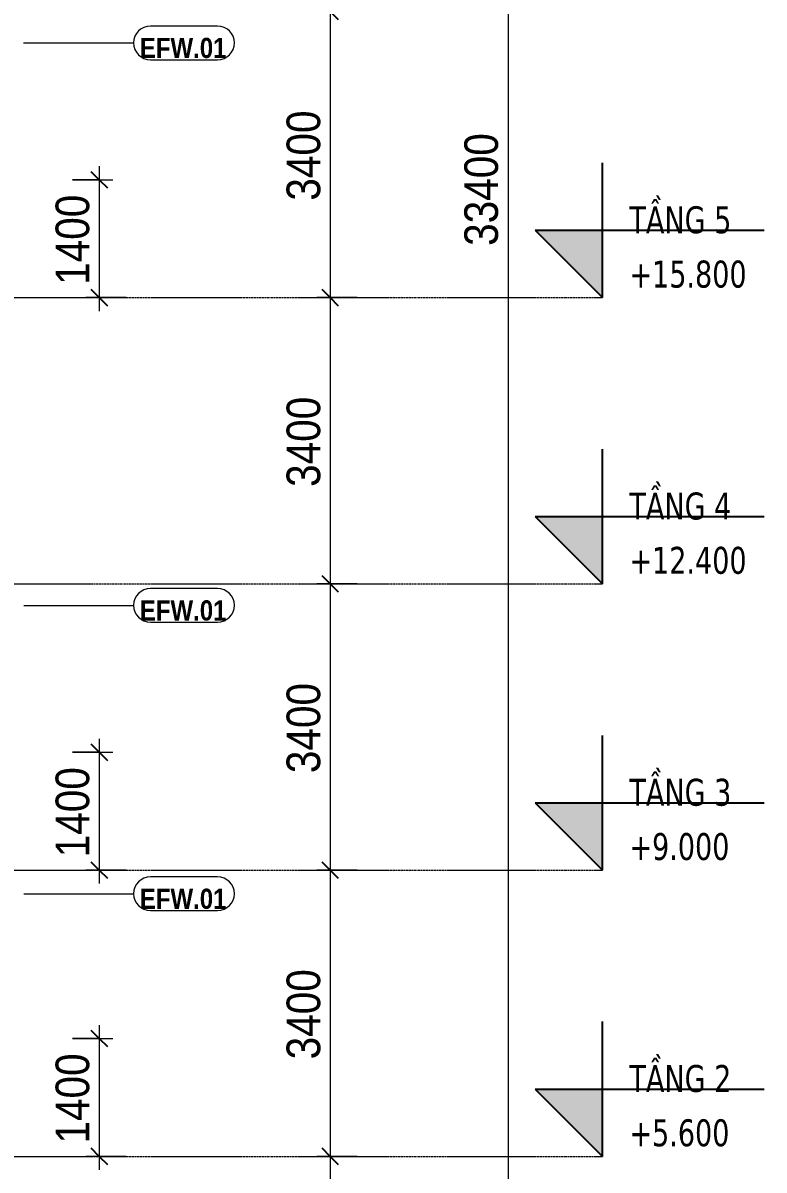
# Model space of a CAD drawing. Header units: millimetres. Extents: x 26124 to 258712, y -8723 to 35400.
# Drawn here: x 127269 to 136073, y 5437 to 19063 of the extents above; entities that cross this region are included whole.
import ezdxf

# ---------------------------------------------------------------- set-up
doc = ezdxf.new("R2010")
doc.units = ezdxf.units.MM
doc.linetypes.add('Centre', pattern=[31.75, 6.35, -4.7625, 15.875, -4.7625])
for name, color, linetype, lineweight in [('A-ANNO-DIMS', 211, 'Continuous', 9), ('A-ANNO-DIMS-160', 211, 'Continuous', 9), ('A-FLOR-LEVL', 51, 'Continuous', 9), ('A-FLOR-LEVL-1', 51, 'Continuous', 25), ('A-FLOR-LEVL-2', 51, 'Centre', 9), ('A-WALL-IDEN', 211, 'Continuous', 9)]:
    doc.layers.add(name, color=color, linetype=linetype, lineweight=lineweight)
doc.styles.add('Arial_B', font='arialbd.ttf', dxfattribs={"width": 0.85, "height": 240})
doc.styles.add('Tahoma_B', font='tahomabd.ttf', dxfattribs={"width": 0.85, "height": 320})
doc.styles.add('UTM Avo', font='', dxfattribs={"width": 0.9, "height": 400})
doc.styles.get('UTM Avo').set_extended_font_data('UTM Avo')
doc.dimstyles.new('1_Dim_chi_tiet_2_5', dxfattribs={"dimscale": 304.8, "dimtxt": 399.720379, "dimasz": 0.629921, "dimexe": 0.524934, "dimexo": 0.0625, "dimgap": 0.052493, "dimtad": 1, "dimdec": 0, "dimrnd": 5, "dimzin": 0, "dimdsep": 46, "dimtxsty": 'UTM Avo', "dimblk1": 'OBLIQUE', "dimblk2": 'OBLIQUE', "dimsah": 1, "dimcen": 0.09, "dimdle": 0.524934, "dimazin": 0, "dimtfac": 1, "dimtdec": 4, "dimtix": 1, "dimtmove": 0, "dimatfit": 3, "dimfxl": 1.049869, "dimfxlon": 1, "dimtvp": 1, "dimtolj": 1, "dimtzin": 0, "dimarcsym": 2})

# ---------------------------------------------------------------- blocks, each defined once
blk = doc.blocks.new('Level - CAO ĐỘ LEVEL-350587-TKCS_MẶT CẮT 3')
at = {"layer": 'A-FLOR-LEVL'}
blk.add_hatch(color=256, dxfattribs=at).paths.add_polyline_path([(134152.564287, 3000), (134152.564287, 2200), (133352.564287, 3000)])
at = {"layer": 'A-FLOR-LEVL-1'}
for p, q in [((134152.564287, 2200), (134152.564287, 3800)), ((133352.564287, 3000), (134152.564287, 2200)), ((133352.564287, 3000), (136072.564287, 3000))]:
    blk.add_line(p, q, dxfattribs=at)
blk = doc.blocks.new('DIMBLOCK33-TKCS_MẶT CẮT 3')
at = {"layer": 'A-ANNO-DIMS-160', "lineweight": 25}
for p, q in [((130919, 19200), (130823, 19296)), ((130919, 19200), (131015, 19104)), ((130919, 15800), (130823, 15896)), ((130919, 15800), (131015, 15704))]:
    blk.add_line(p, q, dxfattribs=at)
at = {"layer": 'A-ANNO-DIMS-160'}
for p, q in [((131239, 19200), (130759, 19200)), ((130919, 19200), (130919, 15800)), ((130919, 19200), (131239, 19200)), ((131239, 15800), (130759, 15800)), ((130919, 15800), (131239, 15800))]:
    blk.add_line(p, q, dxfattribs=at)
at = {"layer": 'A-ANNO-DIMS-160', "color": 0, "insert": (130400, 16952), "char_height": 400, "width": 1314.64, "attachment_point": 1, "rotation": 90, "line_spacing_factor": 1.110334, "style": 'UTM Avo'}
blk.add_mtext('3400', dxfattribs=at)
blk = doc.blocks.new('_Oblique')
at = {"color": 0, "linetype": 'ByBlock', "lineweight": -2}
blk.add_line((-0.5, -0.5), (0.5, 0.5), dxfattribs=at)
blk = doc.blocks.new('DIMBLOCK34-TKCS_MẶT CẮT 3')
at = {"layer": 'A-ANNO-DIMS-160', "lineweight": 25}
for p, q in [((130919, 15800), (130823, 15896)), ((130919, 15800), (131015, 15704)), ((130919, 12400), (130823, 12496)), ((130919, 12400), (131015, 12304))]:
    blk.add_line(p, q, dxfattribs=at)
at = {"layer": 'A-ANNO-DIMS-160'}
for p, q in [((131239, 15800), (130759, 15800)), ((130919, 15800), (130919, 12400)), ((130919, 15800), (131239, 15800)), ((131239, 12400), (130759, 12400)), ((130919, 12400), (131239, 12400))]:
    blk.add_line(p, q, dxfattribs=at)
at = {"layer": 'A-ANNO-DIMS-160', "color": 0, "insert": (130400, 13552), "char_height": 400, "width": 1314.64, "attachment_point": 1, "rotation": 90, "line_spacing_factor": 1.110334, "style": 'UTM Avo'}
blk.add_mtext('3400', dxfattribs=at)
blk = doc.blocks.new('DIMBLOCK35-TKCS_MẶT CẮT 3')
at = {"layer": 'A-ANNO-DIMS-160'}
for p, q in [((131239, 12400), (130759, 12400)), ((130919, 12400), (130919, 9000)), ((130919, 12400), (131239, 12400)), ((131239, 9000), (130759, 9000)), ((130919, 9000), (131239, 9000))]:
    blk.add_line(p, q, dxfattribs=at)
at = {"layer": 'A-ANNO-DIMS-160', "lineweight": 25}
for p, q in [((130919, 12400), (130823, 12496)), ((130919, 12400), (131015, 12304)), ((130919, 9000), (130823, 9096)), ((130919, 9000), (131015, 8904))]:
    blk.add_line(p, q, dxfattribs=at)
at = {"layer": 'A-ANNO-DIMS-160', "color": 0, "insert": (130400, 10152), "char_height": 400, "width": 1314.64, "attachment_point": 1, "rotation": 90, "line_spacing_factor": 1.110334, "style": 'UTM Avo'}
blk.add_mtext('3400', dxfattribs=at)
blk = doc.blocks.new('DIMBLOCK36-TKCS_MẶT CẮT 3')
at = {"layer": 'A-ANNO-DIMS-160'}
for p, q in [((131239, 9000), (130759, 9000)), ((130919, 9000), (130919, 5600)), ((130919, 9000), (131239, 9000)), ((131239, 5600), (130759, 5600)), ((130919, 5600), (131239, 5600))]:
    blk.add_line(p, q, dxfattribs=at)
at = {"layer": 'A-ANNO-DIMS-160', "lineweight": 25}
for p, q in [((130919, 9000), (130823, 9096)), ((130919, 9000), (131015, 8904)), ((130919, 5600), (130823, 5696)), ((130919, 5600), (131015, 5504))]:
    blk.add_line(p, q, dxfattribs=at)
at = {"layer": 'A-ANNO-DIMS-160', "color": 0, "insert": (130400, 6752), "char_height": 400, "width": 1314.64, "attachment_point": 1, "rotation": 90, "line_spacing_factor": 1.110334, "style": 'UTM Avo'}
blk.add_mtext('3400', dxfattribs=at)
blk = doc.blocks.new('DIMBLOCK37-TKCS_MẶT CẮT 3')
at = {"layer": 'A-ANNO-DIMS-160'}
for p, q in [((131239, 5600), (130759, 5600)), ((130919, 5600), (130919, 2200)), ((130919, 5600), (131239, 5600)), ((131239, 2200), (130759, 2200)), ((130919, 2200), (131239, 2200))]:
    blk.add_line(p, q, dxfattribs=at)
at = {"layer": 'A-ANNO-DIMS-160', "lineweight": 25}
for p, q in [((130919, 5600), (130823, 5696)), ((130919, 5600), (131015, 5504)), ((130919, 2200), (130823, 2296)), ((130919, 2200), (131015, 2104))]:
    blk.add_line(p, q, dxfattribs=at)
at = {"layer": 'A-ANNO-DIMS-160', "color": 0, "insert": (130400, 3352), "char_height": 400, "width": 1314.64, "attachment_point": 1, "rotation": 90, "line_spacing_factor": 1.110334, "style": 'UTM Avo'}
blk.add_mtext('3400', dxfattribs=at)
blk = doc.blocks.new('DIMBLOCK39-TKCS_MẶT CẮT 3')
at = {"layer": 'A-ANNO-DIMS-160'}
for p, q in [((133032, 33960), (133032, 240)), ((133352, 33800), (132872, 33800)), ((133032, 33800), (133352, 33800)), ((133352, 400), (132872, 400)), ((133032, 400), (133352, 400))]:
    blk.add_line(p, q, dxfattribs=at)
at = {"layer": 'A-ANNO-DIMS-160', "lineweight": 25}
for p, q in [((133032, 33800), (132936, 33896)), ((133032, 33800), (133128, 33704)), ((133032, 400), (132936, 496)), ((133032, 400), (133128, 304))]:
    blk.add_line(p, q, dxfattribs=at)
at = {"layer": 'A-ANNO-DIMS-160', "color": 0, "insert": (132512, 16415), "char_height": 400, "width": 1643.29, "attachment_point": 1, "rotation": 90, "line_spacing_factor": 1.110334, "style": 'UTM Avo'}
blk.add_mtext('33400', dxfattribs=at)
blk = doc.blocks.new('DIMBLOCK83-TKCS_MẶT CẮT 3')
at = {"layer": 'A-ANNO-DIMS-160'}
for p, q in [((128176, 17360), (128176, 15640)), ((127856, 17200), (128336, 17200)), ((128176, 17200), (127856, 17200)), ((128496, 15800), (128016, 15800)), ((128176, 15800), (128496, 15800))]:
    blk.add_line(p, q, dxfattribs=at)
at = {"layer": 'A-ANNO-DIMS-160', "lineweight": 25}
for p, q in [((128176, 17200), (128080, 17296)), ((128176, 17200), (128272, 17104)), ((128176, 15800), (128080, 15896)), ((128176, 15800), (128272, 15704))]:
    blk.add_line(p, q, dxfattribs=at)
at = {"layer": 'A-ANNO-DIMS-160', "color": 0, "insert": (127656, 15952), "char_height": 400, "width": 1314.64, "attachment_point": 1, "rotation": 90, "line_spacing_factor": 1.110334, "style": 'UTM Avo'}
blk.add_mtext('1400', dxfattribs=at)
blk = doc.blocks.new('DIMBLOCK84-TKCS_MẶT CẮT 3')
at = {"layer": 'A-ANNO-DIMS-160', "lineweight": 25}
for p, q in [((128176, 10400), (128080, 10496)), ((128176, 10400), (128272, 10304)), ((128176, 9000), (128080, 9096)), ((128176, 9000), (128272, 8904))]:
    blk.add_line(p, q, dxfattribs=at)
at = {"layer": 'A-ANNO-DIMS-160'}
for p, q in [((128176, 10560), (128176, 8840)), ((127856, 10400), (128336, 10400)), ((128176, 10400), (127856, 10400)), ((128496, 9000), (128016, 9000)), ((128176, 9000), (128496, 9000))]:
    blk.add_line(p, q, dxfattribs=at)
at = {"layer": 'A-ANNO-DIMS-160', "color": 0, "insert": (127656, 9152), "char_height": 400, "width": 1314.64, "attachment_point": 1, "rotation": 90, "line_spacing_factor": 1.110334, "style": 'UTM Avo'}
blk.add_mtext('1400', dxfattribs=at)
blk = doc.blocks.new('DIMBLOCK85-TKCS_MẶT CẮT 3')
at = {"layer": 'A-ANNO-DIMS-160', "lineweight": 25}
for p, q in [((128176, 7000), (128080, 7096)), ((128176, 7000), (128272, 6904)), ((128176, 5600), (128080, 5696)), ((128176, 5600), (128272, 5504))]:
    blk.add_line(p, q, dxfattribs=at)
at = {"layer": 'A-ANNO-DIMS-160'}
for p, q in [((128176, 7160), (128176, 5440)), ((127856, 7000), (128336, 7000)), ((128176, 7000), (127856, 7000)), ((128496, 5600), (128016, 5600)), ((128176, 5600), (128496, 5600))]:
    blk.add_line(p, q, dxfattribs=at)
at = {"layer": 'A-ANNO-DIMS-160', "color": 0, "insert": (127656, 5752), "char_height": 400, "width": 1314.64, "attachment_point": 1, "rotation": 90, "line_spacing_factor": 1.110334, "style": 'UTM Avo'}
blk.add_mtext('1400', dxfattribs=at)
blk = doc.blocks.new('CTL_WALL TAG NO MARK - 10-2062273-TKCS_MẶT CẮT 3')
at = {"layer": 'A-WALL-IDEN'}
for p, q in [((32060, 30270), (31263, 30270)), ((31263, 29870), (32060, 29870))]:
    blk.add_line(p, q, dxfattribs=at)
for centre, start, end in [((31263, 30070), 90, 270), ((32060, 30070), 270, 90)]:
    blk.add_arc(centre, 200, start, end, dxfattribs=at)

msp = doc.modelspace()

# ---------------------------------------------------------------- linework, layer by layer
at = {"layer": 'A-FLOR-LEVL-2'}
for p, q in [((26123.8, 15800), (134152.6, 15800)), ((26123.8, 12400), (134152.6, 12400)), ((26123.8, 9000), (134152.6, 9000)), ((26123.8, 5600), (134152.6, 5600))]:
    msp.add_line(p, q, dxfattribs=at)
at = {"layer": 'A-WALL-IDEN'}
for p, q in [((127274.6, 18826.3), (128583.2, 18826.3)), ((127278, 12145.1), (128583.2, 12145.1)), ((127279.8, 8719.9), (128583.2, 8719.9))]:
    msp.add_line(p, q, dxfattribs=at)

# ---------------------------------------------------------------- block references
at = {"layer": 'A-FLOR-LEVL-1'}
for p in [(0, 13600), (0, 10200), (0, 6800), (0, 3400)]:
    msp.add_blockref('Level - CAO ĐỘ LEVEL-350587-TKCS_MẶT CẮT 3', p, dxfattribs=at)
at = {"layer": 'A-WALL-IDEN'}
for p in [(97520.7, -11243.4), (97520.7, -17924.6), (97520.7, -21349.8)]:
    msp.add_blockref('CTL_WALL TAG NO MARK - 10-2062273-TKCS_MẶT CẮT 3', p, dxfattribs=at)

# ---------------------------------------------------------------- texts
at = {"layer": 'A-FLOR-LEVL', "char_height": 320, "line_spacing_factor": 0.996129, "style": 'Tahoma_B'}
for s, insert, width, attachment_point in [('\\pt1632,3264,4896,6528,8160,9792,11424,13056,14688,16320,17952,19584,21216,22848,24480,26112,27744,29376,31008,32640,34272,35904,37536,39168,40800,42432,44064,45696,47328,48960,50592,52224;TẦNG 5', (134473.4, 16558.9), 1448.4, 7), ('\\pt680,1360,2040,2720,3400,4080,4760,5440,6120,6800,7480,8160,8840,9520,10200,10880,11560,12240,12920,13600,14280,14960,15640,16320,17000,17680,18360,19040,19720,20400,21080,21760;+15.800', (134473.4, 16240.1), 1655.12, 1), ('\\pt1632,3264,4896,6528,8160,9792,11424,13056,14688,16320,17952,19584,21216,22848,24480,26112,27744,29376,31008,32640,34272,35904,37536,39168,40800,42432,44064,45696,47328,48960,50592,52224;TẦNG 4', (134473.4, 13158.9), 1448.4, 7), ('\\pt680,1360,2040,2720,3400,4080,4760,5440,6120,6800,7480,8160,8840,9520,10200,10880,11560,12240,12920,13600,14280,14960,15640,16320,17000,17680,18360,19040,19720,20400,21080,21760;+12.400', (134473.4, 12840.1), 1655.12, 1), ('\\pt1632,3264,4896,6528,8160,9792,11424,13056,14688,16320,17952,19584,21216,22848,24480,26112,27744,29376,31008,32640,34272,35904,37536,39168,40800,42432,44064,45696,47328,48960,50592,52224;TẦNG 3', (134473.4, 9758.9), 1448.4, 7), ('\\pt680,1360,2040,2720,3400,4080,4760,5440,6120,6800,7480,8160,8840,9520,10200,10880,11560,12240,12920,13600,14280,14960,15640,16320,17000,17680,18360,19040,19720,20400,21080,21760;+9.000', (134473.4, 9440.1), 1413.04, 1), ('\\pt1632,3264,4896,6528,8160,9792,11424,13056,14688,16320,17952,19584,21216,22848,24480,26112,27744,29376,31008,32640,34272,35904,37536,39168,40800,42432,44064,45696,47328,48960,50592,52224;TẦNG 2', (134473.4, 6358.9), 1448.4, 7), ('\\pt680,1360,2040,2720,3400,4080,4760,5440,6120,6800,7480,8160,8840,9520,10200,10880,11560,12240,12920,13600,14280,14960,15640,16320,17000,17680,18360,19040,19720,20400,21080,21760;+5.600', (134473.4, 6040.1), 1413.04, 1)]:
    msp.add_mtext(s, dxfattribs=dict(at, insert=insert, width=width, attachment_point=attachment_point))
at = {"layer": 'A-WALL-IDEN', "char_height": 240, "width": 1062.16, "attachment_point": 5, "line_spacing_factor": 0.936439, "style": 'Arial_B'}
for insert in [(129172, 18764.4), (129172, 12083.2), (129172, 8658)]:
    msp.add_mtext('\\pt6.7992,13.6008,20.4,27.1992,34.0008,40.8,47.5992,54.4008,61.2,67.9992,74.8008,81.6,88.3992,95.2008,102,108.7992,115.6008,122.4,129.1992,136.0008,142.8,149.5992,156.4008,163.2,169.9992,176.8008,183.6,190.3992,197.2008,204,210.7992,217.6008;EFW.01', dxfattribs=dict(at, insert=insert))

# ---------------------------------------------------------------- dimensions: what is measured, and where the dimension line sits
at = {"layer": 'A-ANNO-DIMS'}
for base, p1, p2, override, picture, middle in [((133031.5, 400), (133351.5, 33800), (133351.5, 400), {"dimpost": '<>', "dimfxl": 33400}, 'DIMBLOCK39-TKCS_MẶT CẮT 3', (132808.5, 17100)), ((130919.4, 15800), (131239.4, 19200), (131239.4, 15800), {"dimpost": '<>', "dimfxl": 3400}, 'DIMBLOCK33-TKCS_MẶT CẮT 3', (130696.4, 17500)), ((128175.8, 15800), (127855.8, 17200), (128495.8, 15800), {"dimpost": '<>', "dimfxl": 1539.350512}, 'DIMBLOCK83-TKCS_MẶT CẮT 3', (127952.8, 16500)), ((130919.4, 12400), (131239.4, 15800), (131239.4, 12400), {"dimpost": '<>', "dimfxl": 3400}, 'DIMBLOCK34-TKCS_MẶT CẮT 3', (130696.4, 14100)), ((130919.4, 9000), (131239.4, 12400), (131239.4, 9000), {"dimpost": '<>', "dimfxl": 3400}, 'DIMBLOCK35-TKCS_MẶT CẮT 3', (130696.4, 10700)), ((128175.8, 9000), (127855.8, 10400), (128495.8, 9000), {"dimpost": '<>', "dimfxl": 1539.350512}, 'DIMBLOCK84-TKCS_MẶT CẮT 3', (127952.8, 9700)), ((130919.4, 5600), (131239.4, 9000), (131239.4, 5600), {"dimpost": '<>', "dimfxl": 3400}, 'DIMBLOCK36-TKCS_MẶT CẮT 3', (130696.4, 7300)), ((128175.8, 5600), (127855.8, 7000), (128495.8, 5600), {"dimpost": '<>', "dimfxl": 1539.350512}, 'DIMBLOCK85-TKCS_MẶT CẮT 3', (127952.8, 6300)), ((130919.4, 2200), (131239.4, 5600), (131239.4, 2200), {"dimpost": '<>', "dimfxl": 3400}, 'DIMBLOCK37-TKCS_MẶT CẮT 3', (130696.4, 3900))]:
    dim = msp.add_linear_dim(base=base, p1=p1, p2=p2, angle=90, dimstyle='1_Dim_chi_tiet_2_5', override=override, dxfattribs=at)
    dim.commit()
    dim.dimension.update_dxf_attribs({"geometry": picture, "text_midpoint": middle})

doc.saveas('drawing.dxf')
